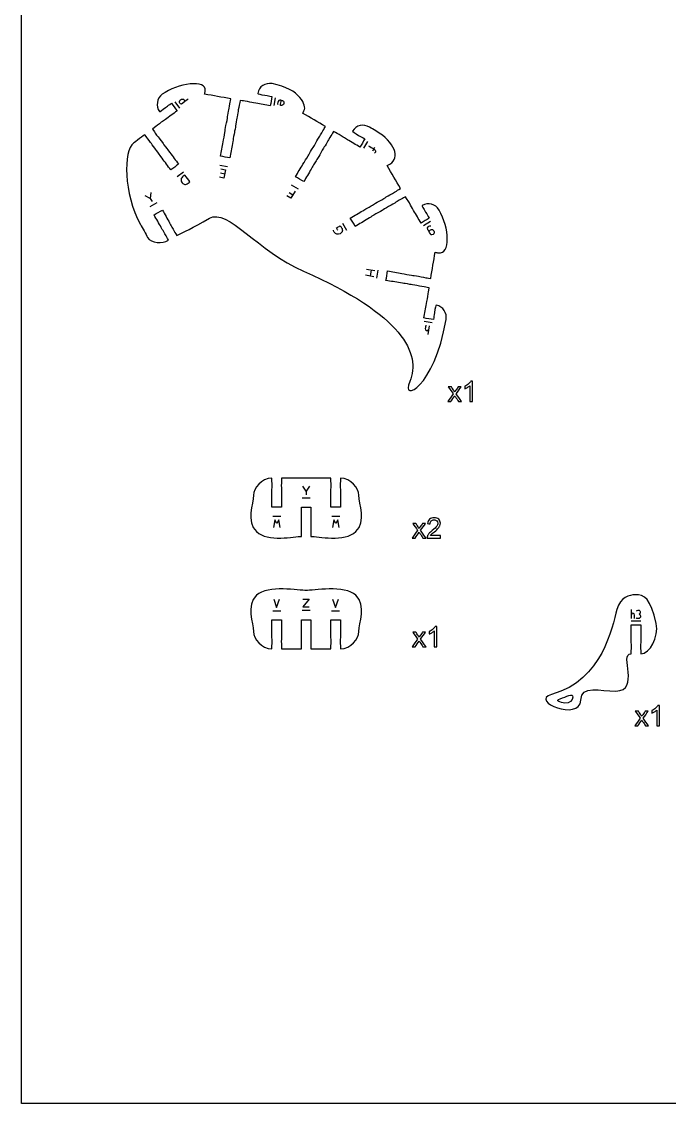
# Model space of a CAD drawing. Extents: x 0 to 1200, y 0 to 700.
# Drawn here: x 0 to 202, y 0 to 337.6 of the extents above; entities that cross this region are included whole.
import ezdxf

# ---------------------------------------------------------------- set-up
doc = ezdxf.new("R2010")
doc.units = 0
doc.header["$MEASUREMENT"] = 0
doc.layers.add('DEFAULT', color=7, linetype='CONTINUOUS')

msp = doc.modelspace()

# ---------------------------------------------------------------- linework, layer by layer
at = {"layer": 'DEFAULT', "color": 7}
msp.add_lwpolyline([(1200, 0), (0, 0), (0, 700), (1200, 700)], close=True, dxfattribs=at)
for points in [[(47.71, 312.58), (49.2, 310.58)], [(79.09, 313.81), (78.66, 311.34)], [(107.83, 300.18), (106.55, 298.04)], [(110.05, 298.28), (109.37, 297.14)], [(50.45, 290.61), (48.44, 289.12)], [(62.08, 291.58), (63.53, 291.32), (63.07, 288.74), (61.68, 288.98)], [(64.21, 292.22), (61.75, 292.66)], [(61.98, 290.35), (63.32, 290.11)], [(40.3, 284.19), (40.12, 282.36), (40.67, 281.39)], [(85.29, 284.69), (83.95, 282.43), (82.73, 283.15)], [(84.54, 283.42), (83.4, 284.1)], [(86.27, 285.27), (84.12, 286.55)], [(40.12, 282.36), (38.51, 283.19)], [(40.09, 279.91), (42.27, 281.14)], [(101.41, 272.4), (100.14, 274.56)], [(127.46, 275.15), (125.31, 273.88)], [(107.57, 260.33), (110.16, 259.88)], [(108.95, 260.09), (108.62, 258.17)], [(110.77, 257.52), (111.19, 259.99)], [(109.83, 257.96), (107.24, 258.4)], [(127.96, 243.54), (125.5, 243.96)], [(127.08, 242.67), (126.62, 239.94)], [(88.67, 191.04), (87.67, 192.55)], [(89.72, 192.55), (88.67, 191.04), (88.67, 189.92)], [(87.45, 188.92), (89.95, 188.92)], [(80.79, 183.12), (78.29, 183.12)], [(99.17, 183.12), (96.67, 183.12)], [(80.57, 179.74), (80.16, 182.05), (79.54, 180.9), (78.92, 182.05), (78.51, 179.74)], [(98.95, 179.74), (98.54, 182.05), (97.92, 180.9), (97.3, 182.05), (96.89, 179.74)], [(78.59, 157.33), (79.5, 154.7), (80.41, 157.33)], [(87.7, 157.38), (89.67, 157.38), (87.7, 154.9), (89.69, 154.9)], [(96.97, 157.33), (97.88, 154.7), (98.79, 157.33)], [(78.27, 153.7), (80.77, 153.7)], [(87.44, 153.9), (89.94, 153.9)], [(96.65, 153.7), (99.15, 153.7)], [(190.1, 151.29), (190.1, 154.06)], [(193.04, 150.46), (190.04, 150.46)]]:
    msp.add_lwpolyline(points, dxfattribs=at)
at = {"layer": 'DEFAULT', "color": 1}
for points, knots in [([(41.09, 298.58), (41.77, 297.67), (41.75, 297.81), (42.5, 296.79), (43.25, 295.78), (43.13, 295.85), (43.8, 294.93), (44.71, 293.71), (45.61, 292.49), (46.52, 291.28), (47.32, 291.87), (48.12, 292.47), (48.93, 293.07), (48.02, 294.28), (47.12, 295.5), (46.22, 296.72), (45.54, 297.63), (45.56, 297.49), (44.81, 298.51), (44.05, 299.52), (44.18, 299.46), (43.51, 300.37), (42.83, 301.29), (42.85, 301.15), (42.09, 302.16), (41.34, 303.18), (41.48, 303.12), (40.8, 304.03), (41.71, 304.71), (41.93, 304.95), (42.95, 305.71), (43.96, 306.46), (43.9, 306.33), (44.81, 307.01), (46.03, 307.91), (47.25, 308.82), (48.47, 309.72), (47.87, 310.52), (47.28, 311.33), (46.68, 312.13), (45.77, 311.45), (45.9, 311.48), (44.89, 310.72), (43.88, 309.97), (43.04, 309.4), (42.95, 309.52), (41.72, 311.17), (42.17, 313.63), (43.83, 314.87), (48.41, 318.27), (57.91, 319.75), (57.23, 315.91), (57.17, 315.58), (57.11, 315.25), (57.05, 314.92), (59.76, 314.44), (62.47, 313.96), (65.18, 313.48), (64.97, 312.36), (65.06, 312.47), (64.84, 311.22), (64.62, 309.98), (64.58, 310.11), (64.38, 309), (64.18, 307.88), (64.27, 307.99), (64.05, 306.74), (63.83, 305.5), (63.78, 305.64), (63.59, 304.52), (63.39, 303.4), (63.47, 303.51), (63.25, 302.26), (63.03, 301.03), (62.99, 301.16), (62.79, 300.03), (62.53, 298.54), (62.26, 297.05), (62, 295.56), (62.98, 295.38), (63.97, 295.21), (64.95, 295.03), (65.21, 296.53), (65.48, 298.02), (65.74, 299.51), (65.94, 300.63), (65.86, 300.52), (66.08, 301.76), (66.3, 303.01), (66.34, 302.87), (66.54, 303.99), (66.74, 305.11), (66.65, 305), (66.87, 306.24), (67.09, 307.49), (67.13, 307.35), (67.33, 308.47), (67.53, 309.59), (67.45, 309.48), (67.67, 310.72), (67.89, 311.97), (67.93, 311.83), (68.13, 312.95), (69.25, 312.75), (69.13, 312.84), (70.38, 312.62), (71.62, 312.4), (71.93, 312.28), (73.05, 312.08), (74.54, 311.82), (76.04, 311.55), (77.53, 311.29), (77.7, 312.27), (77.88, 313.26), (78.05, 314.24), (76.94, 314.44), (77.05, 314.36), (75.8, 314.58), (74.56, 314.8), (73.57, 315.01), (73.6, 315.17), (73.97, 317.29), (75.98, 318.57), (78.1, 318.2), (87.06, 316.61), (88.86, 311.1), (88.13, 309.88), (87.96, 309.6), (87.79, 309.31), (87.62, 309.03), (89.98, 307.62), (92.34, 306.21), (94.7, 304.81), (94.12, 303.83), (94.24, 303.91), (93.59, 302.82), (92.94, 301.73), (92.95, 301.87), (92.37, 300.9), (91.79, 299.92), (91.91, 300), (91.26, 298.91), (90.62, 297.83), (90.62, 297.97), (90.04, 296.99), (89.46, 296.01), (89.58, 296.09), (88.93, 295), (88.28, 293.92), (88.29, 294.06), (87.71, 293.08), (86.93, 291.78), (86.16, 290.48), (85.38, 289.17), (86.24, 288.66), (87.1, 288.15), (87.96, 287.64), (88.74, 288.94), (89.51, 290.24), (90.29, 291.55), (90.87, 292.52), (90.75, 292.45), (91.4, 293.53), (92.05, 294.62), (92.03, 294.47), (92.62, 295.45), (93.2, 296.43), (93.08, 296.36), (93.73, 297.44), (94.38, 298.53), (94.37, 298.39), (94.95, 299.36), (95.53, 300.34), (95.41, 300.26), (96.06, 301.35), (96.7, 302.43), (96.69, 302.29), (97.27, 303.27), (98.25, 302.69), (98.56, 302.58), (99.65, 301.93), (100.73, 301.28), (100.59, 301.29), (101.57, 300.71), (102.87, 299.94), (104.18, 299.16), (105.48, 298.38), (105.99, 299.24), (106.5, 300.1), (107.01, 300.96), (106.03, 301.54), (106.11, 301.43), (105.03, 302.07), (103.94, 302.72), (103.09, 303.26), (103.17, 303.4), (104.27, 305.25), (106.6, 305.75), (108.45, 304.64), (109.1, 304.26), (109.76, 303.87), (110.41, 303.48), (116.42, 299.9), (118.17, 295.1), (114.82, 293.12), (114.53, 292.95), (114.24, 292.78), (113.95, 292.61), (115.35, 290.24), (116.75, 287.87), (118.15, 285.5), (117.17, 284.92), (117.32, 284.93), (116.22, 284.29), (115.14, 283.65), (115.21, 283.76), (114.23, 283.19), (113.25, 282.61), (113.4, 282.62), (112.31, 281.97), (111.22, 281.33), (111.3, 281.45), (110.31, 280.87), (109.34, 280.3), (109.48, 280.3), (108.39, 279.66), (107.3, 279.02), (107.38, 279.14), (106.4, 278.56), (105.09, 277.79), (103.79, 277.02), (102.48, 276.25), (102.99, 275.38), (103.5, 274.52), (104.01, 273.66), (105.31, 274.43), (106.62, 275.21), (107.92, 275.98), (108.91, 276.55), (108.77, 276.55), (109.85, 277.19), (110.94, 277.83), (110.86, 277.71), (111.84, 278.29), (112.82, 278.87), (112.68, 278.86), (113.77, 279.5), (114.86, 280.15), (114.78, 280.02), (115.76, 280.61), (116.74, 281.18), (116.6, 281.17), (117.69, 281.82), (118.77, 282.46), (118.7, 282.34), (119.68, 282.92), (120.25, 281.94), (120.24, 282.09), (120.89, 281), (121.53, 279.91), (121.64, 279.6), (122.22, 278.62), (122.99, 277.31), (123.76, 276.01), (124.53, 274.7), (125.39, 275.21), (126.25, 275.72), (127.11, 276.23), (126.54, 277.2), (126.55, 277.07), (125.91, 278.15), (125.26, 279.24), (124.78, 280.13), (124.91, 280.21), (126.77, 281.31), (129.05, 280.62), (130.14, 278.77), (133.43, 273.2), (133.78, 264.76), (129.93, 265.41), (129.6, 265.47), (129.27, 265.53), (128.94, 265.58), (128.48, 262.87), (128.02, 260.16), (127.55, 257.45), (126.43, 257.64), (126.54, 257.56), (125.3, 257.77), (124.05, 257.99), (124.19, 258.03), (123.07, 258.22), (121.94, 258.41), (122.06, 258.33), (120.81, 258.54), (119.57, 258.76), (119.7, 258.8), (118.58, 258.99), (117.09, 259.25), (115.59, 259.5), (114.1, 259.76), (113.93, 258.77), (113.76, 257.79), (113.59, 256.8), (115.09, 256.54), (116.58, 256.29), (118.08, 256.03), (119.2, 255.84), (119.08, 255.92), (120.33, 255.71), (121.58, 255.5), (121.44, 255.46), (122.56, 255.27), (123.68, 255.07), (123.57, 255.16), (124.81, 254.94), (126.06, 254.73), (125.92, 254.69), (127.04, 254.5), (126.85, 253.37), (126.86, 253.05), (126.65, 251.8), (126.44, 250.56), (126.39, 250.69), (126.2, 249.57), (125.95, 248.07), (125.69, 246.58), (125.43, 245.08), (126.42, 244.92), (127.41, 244.75), (128.39, 244.58), (128.58, 245.7), (128.5, 245.59), (128.72, 246.83), (128.93, 248.08), (129.13, 249.07), (129.29, 249.04), (131.41, 248.68), (132.71, 246.69), (132.35, 244.56), (128.65, 223.01), (118.11, 218.57), (120.99, 225.24), (124.72, 233.88), (118.72, 246.14), (87.83, 259.7), (73.85, 265.84), (64.07, 279.47), (58.56, 276.2), (52.99, 272.91), (50.55, 272.02), (48.36, 270.8), (47.81, 271.79), (47.82, 271.65), (47.2, 272.75), (46.58, 273.85), (46.7, 273.77), (46.14, 274.76), (45.4, 276.09), (44.66, 277.41), (43.92, 278.74), (43.05, 278.25), (42.17, 277.76), (41.3, 277.27), (42.04, 275.95), (42.78, 274.62), (43.52, 273.3), (44.08, 272.31), (44.08, 272.45), (44.69, 271.35), (45.31, 270.24), (45.19, 270.32), (45.75, 269.33), (43.87, 268.28), (40.34, 268.35), (39.29, 270.24), (38.73, 271.23), (37.62, 273.22), (37.07, 274.21), (31.67, 283.86), (31.76, 297.32), (34.89, 299.65), (35.22, 299.89), (38.38, 302.24), (38.38, 302.24), (39.06, 301.32), (39.04, 301.46), (39.79, 300.45), (40.54, 299.43), (40.42, 299.5), (41.09, 298.58)], [1, 1, 1, 1, 2, 2, 2, 3, 3, 3, 15.900736, 15.900736, 15.900736, 24.404431, 24.404431, 24.404431, 37.298403, 37.298403, 37.298403, 38.298403, 38.298403, 38.298403, 39.298403, 39.298403, 39.298403, 40.298403, 40.298403, 40.298403, 41.298403, 41.298403, 41.298403, 42.298403, 42.298403, 42.298403, 43.298403, 43.298403, 43.298403, 56.198829, 56.198829, 56.198829, 64.702549, 64.702549, 64.702549, 65.702549, 65.702549, 65.702549, 66.702549, 66.702549, 66.702549, 67.702549, 67.702549, 67.702549, 68.702549, 68.702549, 68.702549, 71.551131, 71.551131, 71.551131, 94.929899, 94.929899, 94.929899, 95.929899, 95.929899, 95.929899, 96.929899, 96.929899, 96.929899, 97.929899, 97.929899, 97.929899, 98.929899, 98.929899, 98.929899, 99.929899, 99.929899, 99.929899, 100.929899, 100.929899, 100.929899, 113.824146, 113.824146, 113.824146, 122.327926, 122.327926, 122.327926, 135.225174, 135.225174, 135.225174, 136.225174, 136.225174, 136.225174, 137.225174, 137.225174, 137.225174, 138.225174, 138.225174, 138.225174, 139.225174, 139.225174, 139.225174, 140.225174, 140.225174, 140.225174, 141.225174, 141.225174, 141.225174, 142.225174, 142.225174, 142.225174, 143.225174, 143.225174, 143.225174, 156.11912, 156.11912, 156.11912, 164.623711, 164.623711, 164.623711, 165.623711, 165.623711, 165.623711, 166.623711, 166.623711, 166.623711, 167.623711, 167.623711, 167.623711, 168.623711, 168.623711, 168.623711, 171.454139, 171.454139, 171.454139, 194.813897, 194.813897, 194.813897, 195.813897, 195.813897, 195.813897, 196.813897, 196.813897, 196.813897, 197.813897, 197.813897, 197.813897, 198.813897, 198.813897, 198.813897, 199.813897, 199.813897, 199.813897, 200.813897, 200.813897, 200.813897, 213.721478, 213.721478, 213.721478, 222.225634, 222.225634, 222.225634, 235.119652, 235.119652, 235.119652, 236.119652, 236.119652, 236.119652, 237.119652, 237.119652, 237.119652, 238.119652, 238.119652, 238.119652, 239.119652, 239.119652, 239.119652, 240.119652, 240.119652, 240.119652, 241.119652, 241.119652, 241.119652, 242.119652, 242.119652, 242.119652, 243.119652, 243.119652, 243.119652, 256.013505, 256.013505, 256.013505, 264.516948, 264.516948, 264.516948, 265.516948, 265.516948, 265.516948, 266.516948, 266.516948, 266.516948, 267.516948, 267.516948, 267.516948, 273.979384, 273.979384, 273.979384, 274.979384, 274.979384, 274.979384, 277.822754, 277.822754, 277.822754, 301.214052, 301.214052, 301.214052, 302.214052, 302.214052, 302.214052, 303.214052, 303.214052, 303.214052, 304.214052, 304.214052, 304.214052, 305.214052, 305.214052, 305.214052, 306.214052, 306.214052, 306.214052, 307.214052, 307.214052, 307.214052, 320.122747, 320.122747, 320.122747, 328.626706, 328.626706, 328.626706, 341.528121, 341.528121, 341.528121, 342.528121, 342.528121, 342.528121, 343.528121, 343.528121, 343.528121, 344.528121, 344.528121, 344.528121, 345.528121, 345.528121, 345.528121, 346.528121, 346.528121, 346.528121, 347.528121, 347.528121, 347.528121, 348.528121, 348.528121, 348.528121, 349.528121, 349.528121, 349.528121, 362.418971, 362.418971, 362.418971, 370.922577, 370.922577, 370.922577, 371.922577, 371.922577, 371.922577, 372.922577, 372.922577, 372.922577, 373.922577, 373.922577, 373.922577, 374.922577, 374.922577, 374.922577, 377.768554, 377.768554, 377.768554, 401.157004, 401.157004, 401.157004, 402.157004, 402.157004, 402.157004, 403.157004, 403.157004, 403.157004, 404.157004, 404.157004, 404.157004, 405.157004, 405.157004, 405.157004, 418.058972, 418.058972, 418.058972, 426.561625, 426.561625, 426.561625, 439.463477, 439.463477, 439.463477, 440.463477, 440.463477, 440.463477, 441.463477, 441.463477, 441.463477, 442.463477, 442.463477, 442.463477, 443.463477, 443.463477, 443.463477, 444.463477, 444.463477, 444.463477, 445.463477, 445.463477, 445.463477, 458.365329, 458.365329, 458.365329, 466.869422, 466.869422, 466.869422, 467.869422, 467.869422, 467.869422, 468.869422, 468.869422, 468.869422, 469.869422, 469.869422, 469.869422, 470.869422, 470.869422, 470.869422, 471.869422, 471.869422, 471.869422, 472.869422, 472.869422, 472.869422, 473.869422, 473.869422, 473.869422, 474.869422, 474.869422, 474.869422, 475.869422, 475.869422, 475.869422, 488.776717, 488.776717, 488.776717, 497.280859, 497.280859, 497.280859, 510.187282, 510.187282, 510.187282, 511.187282, 511.187282, 511.187282, 512.187282, 512.187282, 512.187282, 513.187282, 513.187282, 513.187282, 514.187282, 514.187282, 514.187282, 515.187282, 515.187282, 515.187282, 516.187282, 516.187282, 516.187282, 517.187282, 517.187282, 517.187282, 518.187282, 518.187282, 518.187282, 518.187282]), ([(72.32, 189.75), (72.32, 191.91), (74.72, 195.12), (78.02, 195.12), (78.02, 193.99), (78.09, 194.11), (78.09, 192.85), (78.09, 191.59), (78.02, 191.71), (78.02, 190.57), (78.02, 189.06), (78.02, 187.54), (78.02, 186.02), (79.02, 186.02), (80.02, 186.02), (81.02, 186.02), (81.02, 187.54), (81.02, 189.06), (81.02, 190.57), (81.02, 191.71), (80.96, 191.59), (80.96, 192.85), (80.96, 194.11), (81.02, 193.99), (81.02, 195.12), (86.15, 195.12), (91.28, 195.12), (96.4, 195.12), (96.4, 193.99), (96.47, 194.11), (96.47, 192.85), (96.47, 191.59), (96.4, 191.71), (96.4, 190.57), (96.4, 189.06), (96.4, 187.54), (96.4, 186.02), (97.4, 186.02), (98.4, 186.02), (99.4, 186.02), (99.4, 187.54), (99.4, 189.06), (99.4, 190.57), (99.4, 191.71), (99.34, 191.59), (99.34, 192.85), (99.34, 194.11), (99.4, 193.99), (99.4, 195.12), (102.71, 195.12), (105.11, 191.91), (105.11, 189.75), (105.11, 187), (107.63, 181.73), (104.19, 178.4), (100.75, 175.08), (92.18, 176.92), (90.21, 176.92), (90.21, 178.06), (90.15, 177.93), (90.15, 179.19), (90.15, 180.46), (90.21, 180.33), (90.21, 181.47), (90.21, 182.99), (90.21, 184.51), (90.21, 186.02), (89.21, 186.02), (88.21, 186.02), (87.21, 186.02), (87.21, 184.51), (87.21, 182.99), (87.21, 181.47), (87.21, 180.33), (87.28, 180.46), (87.28, 179.19), (87.28, 177.93), (87.21, 178.06), (87.21, 176.92), (85.25, 176.92), (76.68, 175.08), (73.24, 178.4), (69.8, 181.73), (72.32, 187), (72.32, 189.75)], [1, 1, 1, 1, 2, 2, 2, 3, 3, 3, 4, 4, 4, 16.895, 16.895, 16.895, 25.399, 25.399, 25.399, 38.294, 38.294, 38.294, 39.294, 39.294, 39.294, 40.294, 40.294, 40.294, 83.894, 83.894, 83.894, 84.894, 84.894, 84.894, 85.894, 85.894, 85.894, 98.789, 98.789, 98.789, 107.293, 107.293, 107.293, 120.188, 120.188, 120.188, 121.188, 121.188, 121.188, 122.188, 122.188, 122.188, 123.188, 123.188, 123.188, 124.188, 124.188, 124.188, 125.188, 125.188, 125.188, 126.188, 126.188, 126.188, 127.188, 127.188, 127.188, 140.085, 140.085, 140.085, 148.59, 148.59, 148.59, 161.5, 161.5, 161.5, 162.5, 162.5, 162.5, 163.5, 163.5, 163.5, 164.5, 164.5, 164.5, 165.5, 165.5, 165.5, 165.5]), ([(81.02, 141.83), (81.02, 142.96), (80.96, 142.84), (80.96, 144.1), (80.96, 145.36), (81.02, 145.24), (81.02, 146.38), (81.02, 147.89), (81.02, 149.41), (81.02, 150.92), (80.02, 150.92), (79.02, 150.92), (78.02, 150.92), (78.02, 149.41), (78.02, 147.89), (78.02, 146.38), (78.02, 145.24), (78.08, 145.36), (78.08, 144.1), (78.08, 142.84), (78.02, 142.96), (78.02, 141.83), (74.72, 141.83), (72.32, 145.04), (72.32, 147.2), (72.32, 149.95), (69.8, 155.22), (73.24, 158.55), (76.68, 161.87), (86.75, 160.02), (88.71, 160.02), (90.68, 160.02), (100.75, 161.87), (104.19, 158.55), (107.63, 155.22), (105.11, 149.95), (105.11, 147.2), (105.11, 145.04), (102.71, 141.83), (99.4, 141.83), (99.4, 142.96), (99.34, 142.84), (99.34, 144.1), (99.34, 145.36), (99.4, 145.24), (99.4, 146.38), (99.4, 147.89), (99.4, 149.41), (99.4, 150.92), (98.4, 150.92), (97.4, 150.92), (96.4, 150.92), (96.4, 149.41), (96.4, 147.89), (96.4, 146.38), (96.4, 145.24), (96.47, 145.36), (96.47, 144.1), (96.47, 142.84), (96.4, 142.96), (96.4, 141.83), (94.34, 141.83), (92.28, 141.83), (90.21, 141.83), (90.21, 142.96), (90.15, 142.84), (90.15, 144.1), (90.15, 145.36), (90.21, 145.24), (90.21, 146.38), (90.21, 147.89), (90.21, 149.41), (90.21, 150.93), (89.21, 150.93), (88.21, 150.93), (87.21, 150.93), (87.21, 149.41), (87.21, 147.89), (87.21, 146.38), (87.21, 145.24), (87.28, 145.36), (87.28, 144.1), (87.28, 142.84), (87.21, 142.96), (87.21, 141.83), (85.15, 141.83), (83.09, 141.83), (81.02, 141.83)], [17.550001, 17.550001, 17.550001, 17.550001, 18.550001, 18.550001, 18.550001, 19.550001, 19.550001, 19.550001, 32.446001, 32.446001, 32.446001, 40.950001, 40.950001, 40.950001, 53.846001, 53.846001, 53.846001, 54.846001, 54.846001, 54.846001, 55.846001, 55.846001, 55.846001, 56.846001, 56.846001, 56.846001, 57.846001, 57.846001, 57.846001, 58.846001, 58.846001, 58.846001, 59.846001, 59.846001, 59.846001, 60.846001, 60.846001, 60.846001, 61.846001, 61.846001, 61.846001, 62.846001, 62.846001, 62.846001, 63.846001, 63.846001, 63.846001, 76.742001, 76.742001, 76.742001, 85.246001, 85.246001, 85.246001, 98.142001, 98.142001, 98.142001, 99.142001, 99.142001, 99.142001, 100.142001, 100.142001, 100.142001, 117.687001, 117.687001, 117.687001, 118.687001, 118.687001, 118.687001, 119.687001, 119.687001, 119.687001, 132.583001, 132.583001, 132.583001, 141.088001, 141.088001, 141.088001, 153.987001, 153.987001, 153.987001, 154.987001, 154.987001, 154.987001, 155.987001, 155.987001, 155.987001, 173.537002, 173.537002, 173.537002, 173.537002]), ([(197.85, 149.71), (198.78, 145.56), (195.84, 140.27), (193.04, 140.27), (193.04, 141.4), (192.99, 141.28), (192.98, 142.54), (192.98, 143.81), (193.04, 143.68), (193.04, 144.82), (193.04, 146.33), (193.04, 147.85), (193.04, 149.36), (192.04, 149.36), (191.04, 149.36), (190.04, 149.36), (190.04, 147.85), (190.05, 146.33), (190.05, 144.81), (190.05, 143.68), (190.11, 143.8), (190.11, 142.54), (190.11, 141.27), (190.05, 141.4), (190.05, 140.27), (186.15, 140.26), (193.01, 128.79), (185.24, 128.63), (180.47, 128.53), (174.47, 130.82), (174.31, 125.82), (174.09, 119.11), (158.13, 125.57), (165.24, 127.59), (181.31, 132.15), (184.05, 148.59), (185.6, 154.1), (186.72, 158.09), (189.52, 158.65), (191.27, 158.7), (194.24, 158.78), (196.09, 157.58), (197.85, 149.71)], [1, 1, 1, 1, 2, 2, 2, 3, 3, 3, 4, 4, 4, 16.889001, 16.889001, 16.889001, 25.393001, 25.393001, 25.393001, 38.296007, 38.296007, 38.296007, 39.296007, 39.296007, 39.296007, 40.296007, 40.296007, 40.296007, 41.296007, 41.296007, 41.296007, 42.296007, 42.296007, 42.296007, 43.296007, 43.296007, 43.296007, 44.296007, 44.296007, 44.296007, 45.296007, 45.296007, 45.296007, 46.296007, 46.296007, 46.296007, 46.296007])]:
    msp.add_open_spline(points, degree=3, knots=knots, dxfattribs=at)
at = {"layer": 'DEFAULT', "color": 7}
for points, knots in [([(51.9, 313.33), (51.9, 313.33), (49.98, 311.92), (49.89, 311.84), (49.64, 311.81), (49.47, 311.89), (49.33, 312.09), (49.1, 312.39), (49.11, 312.86), (49.57, 313.2), (49.96, 313.49), (50.4, 313.46), (50.65, 313.12), (50.81, 312.91), (50.83, 312.68), (50.75, 312.48)], [0, 0, 0, 0, 1.004, 1.004, 1.004, 2.008, 2.008, 2.008, 3.012, 3.012, 3.012, 4.016, 4.016, 4.016, 5.02, 5.02, 5.02, 5.02]), ([(80.94, 313.05), (81.5, 312.96), (81.88, 312.55), (81.79, 312.01), (81.68, 311.4), (81.12, 311.33), (80.78, 311.39), (80.71, 311.41), (80.69, 311.41), (80.66, 311.42), (80.75, 311.97), (80.85, 312.51), (80.94, 313.05), (80.38, 313.15), (79.94, 312.88), (79.84, 312.31), (79.79, 312.01), (79.82, 311.8), (79.85, 311.67)], [0, 0, 0, 0, 1, 1, 1, 2, 2, 2, 3, 3, 3, 7.695691, 7.695691, 7.695691, 8.695691, 8.695691, 8.695691, 9.695691, 9.695691, 9.695691, 9.695691]), ([(108.15, 298.79), (108.69, 298.47), (109.23, 298.15), (109.77, 297.82), (110.47, 297.41), (110.53, 296.89), (110.02, 296.55)], [0, 0, 0, 0, 5.347342, 5.347342, 5.347342, 6.347342, 6.347342, 6.347342, 6.347342]), ([(52.47, 287.61), (52.32, 287.46), (52.14, 287.29), (51.92, 287.13), (51.53, 286.84), (51.18, 286.73), (50.87, 286.76), (50.56, 286.79), (50.26, 286.96), (50.01, 287.3), (49.76, 287.64), (49.65, 288), (49.71, 288.34), (49.76, 288.69), (50, 289.03), (50.41, 289.34), (50.61, 289.48), (50.78, 289.59), (50.93, 289.68), (51.44, 288.99), (51.95, 288.3), (52.47, 287.61)], [0, 0, 0, 0, 1, 1, 1, 2, 2, 2, 3, 3, 3, 4, 4, 4, 5, 5, 5, 6, 6, 6, 13.32568, 13.32568, 13.32568, 13.32568]), ([(98.6, 272.44), (98.45, 272.69), (98.3, 272.94), (98.16, 273.18), (98.52, 273.4), (98.88, 273.61), (99.24, 273.83), (99.37, 273.72), (99.6, 273.51), (99.78, 273.21), (99.98, 272.86), (100.06, 272.53), (99.98, 272.18), (99.91, 271.88), (99.67, 271.58), (99.32, 271.37), (98.65, 270.98), (97.88, 271.15), (97.43, 271.91), (97.28, 272.17), (97.21, 272.41), (97.2, 272.53)], [0, 0, 0, 0, 2.453171, 2.453171, 2.453171, 6.034312, 6.034312, 6.034312, 7.034312, 7.034312, 7.034312, 8.034312, 8.034312, 8.034312, 9.034312, 9.034312, 9.034312, 10.034312, 10.034312, 10.034312, 11.034312, 11.034312, 11.034312, 11.034312]), ([(127.04, 271.98), (127.06, 272.16), (127.25, 272.41), (127.5, 272.55), (127.88, 272.78), (128.33, 272.66), (128.55, 272.29), (128.82, 271.83), (128.63, 271.37), (128.27, 271.15), (128, 270.99), (127.71, 270.99), (127.58, 271.06), (127.51, 271.18), (126.82, 272.35), (126.82, 272.35), (126.6, 272.73), (126.53, 272.99), (126.59, 273.21), (126.64, 273.44), (126.81, 273.61), (126.99, 273.72), (127.17, 273.82), (127.38, 273.88), (127.55, 273.86)], [0, 0, 0, 0, 1, 1, 1, 2, 2, 2, 3, 3, 3, 4, 4, 4, 5, 5, 5, 6, 6, 6, 7, 7, 7, 8, 8, 8, 8]), ([(126.04, 242.85), (125.98, 242.49), (125.92, 242.14), (125.85, 241.78), (125.8, 241.48), (125.89, 241.21), (126.26, 241.14), (126.51, 241.1), (126.73, 241.22), (126.84, 241.39), (126.87, 241.44), (126.88, 241.48), (126.89, 241.55)], [0, 0, 0, 0, 3.071651, 3.071651, 3.071651, 4.071651, 4.071651, 4.071651, 5.071651, 5.071651, 5.071651, 6.071651, 6.071651, 6.071651, 6.071651]), ([(191.05, 151.29), (191.05, 151.65), (191.05, 152.01), (191.05, 152.37), (191.05, 152.68), (190.93, 152.93), (190.6, 152.93), (190.37, 152.93), (190.18, 152.78), (190.12, 152.59), (190.1, 152.55), (190.1, 152.49), (190.1, 152.43)], [0, 0, 0, 0, 3.072, 3.072, 3.072, 4.072, 4.072, 4.072, 5.072, 5.072, 5.072, 6.072, 6.072, 6.072, 6.072]), ([(191.69, 153.71), (191.81, 153.81), (192.03, 153.91), (192.27, 153.91), (192.71, 153.91), (192.9, 153.61), (192.9, 153.3), (192.9, 153.04), (192.77, 152.82), (192.5, 152.7), (192.77, 152.64), (192.99, 152.4), (192.99, 152.05), (192.99, 151.64), (192.71, 151.29), (192.18, 151.29), (191.94, 151.29), (191.72, 151.38), (191.61, 151.46)], [0, 0, 0, 0, 1, 1, 1, 2, 2, 2, 3.021, 3.021, 3.021, 4.021, 4.021, 4.021, 5.021, 5.021, 5.021, 6.021, 6.021, 6.021, 6.021])]:
    msp.add_open_spline(points, degree=3, knots=knots, dxfattribs=at)
at = {"layer": 'DEFAULT', "color": 38}
for points, knots in [([(132.9, 219.02), (133.46, 219.81), (134.02, 220.6), (134.57, 221.39), (134.06, 222.12), (133.54, 222.86), (133.03, 223.59), (133.35, 223.59), (133.67, 223.59), (134, 223.59), (134.23, 223.23), (134.46, 222.87), (134.7, 222.52), (134.83, 222.31), (134.94, 222.14), (135.02, 222), (135.14, 222.19), (135.26, 222.36), (135.37, 222.51), (135.62, 222.87), (135.88, 223.23), (136.14, 223.59), (136.44, 223.59), (136.75, 223.59), (137.06, 223.59), (136.54, 222.87), (136.01, 222.15), (135.48, 221.44), (136.05, 220.63), (136.62, 219.82), (137.18, 219.02), (136.87, 219.02), (136.55, 219.02), (136.23, 219.02), (135.92, 219.49), (135.6, 219.96), (135.29, 220.44), (135.21, 220.56), (135.13, 220.69), (135.04, 220.82), (134.64, 220.22), (134.24, 219.62), (133.84, 219.02), (133.53, 219.02), (133.21, 219.02), (132.9, 219.02)], [0, 0, 0, 0, 8.235918, 8.235918, 8.235918, 15.849393, 15.849393, 15.849393, 18.596393, 18.596393, 18.596393, 22.228423, 22.228423, 22.228423, 23.228423, 23.228423, 23.228423, 24.228423, 24.228423, 24.228423, 27.992523, 27.992523, 27.992523, 30.617523, 30.617523, 30.617523, 38.189129, 38.189129, 38.189129, 46.574311, 46.574311, 46.574311, 49.272311, 49.272311, 49.272311, 54.100461, 54.100461, 54.100461, 55.396863, 55.396863, 55.396863, 61.540724, 61.540724, 61.540724, 64.201724, 64.201724, 64.201724, 64.201724]), ([(140.53, 219.02), (140.27, 219.02), (140.02, 219.02), (139.76, 219.02), (139.76, 220.66), (139.76, 222.31), (139.76, 223.95), (139.57, 223.78), (139.33, 223.6), (139.02, 223.42), (138.72, 223.24), (138.45, 223.11), (138.21, 223.02), (138.21, 223.27), (138.21, 223.52), (138.21, 223.77), (138.64, 223.97), (139.02, 224.22), (139.34, 224.51), (139.67, 224.8), (139.9, 225.08), (140.03, 225.35), (140.2, 225.35), (140.37, 225.35), (140.53, 225.35), (140.53, 223.24), (140.53, 221.13), (140.53, 219.02)], [17.969, 17.969, 17.969, 17.969, 20.166, 20.166, 20.166, 34.167, 34.167, 34.167, 35.167, 35.167, 35.167, 36.167, 36.167, 36.167, 38.291, 38.291, 38.291, 39.291, 39.291, 39.291, 40.291, 40.291, 40.291, 41.707, 41.707, 41.707, 59.676, 59.676, 59.676, 59.676]), ([(130.58, 177.16), (130.58, 176.91), (130.58, 176.66), (130.58, 176.41), (129.19, 176.41), (127.8, 176.41), (126.41, 176.41), (126.4, 176.6), (126.43, 176.78), (126.5, 176.95), (126.6, 177.23), (126.77, 177.51), (127.01, 177.79), (127.24, 178.07), (127.58, 178.38), (128.02, 178.75), (128.71, 179.31), (129.17, 179.75), (129.41, 180.08), (129.65, 180.41), (129.77, 180.72), (129.77, 181.02), (129.77, 181.32), (129.66, 181.58), (129.45, 181.79), (129.23, 182), (128.94, 182.11), (128.59, 182.11), (128.21, 182.11), (127.91, 182), (127.69, 181.77), (127.47, 181.55), (127.35, 181.24), (127.35, 180.84), (127.08, 180.87), (126.82, 180.9), (126.55, 180.93), (126.61, 181.52), (126.81, 181.97), (127.17, 182.28), (127.53, 182.6), (128, 182.75), (128.6, 182.75), (129.21, 182.75), (129.69, 182.58), (130.04, 182.25), (130.39, 181.91), (130.57, 181.5), (130.57, 181), (130.57, 180.75), (130.52, 180.5), (130.42, 180.25), (130.31, 180.01), (130.14, 179.75), (129.9, 179.48), (129.66, 179.21), (129.26, 178.84), (128.71, 178.37), (128.24, 177.98), (127.94, 177.72), (127.81, 177.58), (127.68, 177.44), (127.57, 177.3), (127.48, 177.16), (128.52, 177.16), (129.55, 177.16), (130.58, 177.16)], [8.777, 8.777, 8.777, 8.777, 10.888, 10.888, 10.888, 22.717, 22.717, 22.717, 23.717, 23.717, 23.717, 24.717, 24.717, 24.717, 25.717, 25.717, 25.717, 26.717, 26.717, 26.717, 27.717, 27.717, 27.717, 28.717, 28.717, 28.717, 29.717, 29.717, 29.717, 30.717, 30.717, 30.717, 31.717, 31.717, 31.717, 33.987984, 33.987984, 33.987984, 34.987984, 34.987984, 34.987984, 35.987984, 35.987984, 35.987984, 36.987984, 36.987984, 36.987984, 37.987984, 37.987984, 37.987984, 38.987984, 38.987984, 38.987984, 39.987984, 39.987984, 39.987984, 40.987984, 40.987984, 40.987984, 41.987984, 41.987984, 41.987984, 42.987984, 42.987984, 42.987984, 51.764984, 51.764984, 51.764984, 51.764984]), ([(121.8, 176.41), (122.35, 177.2), (122.91, 178), (123.47, 178.79), (122.95, 179.52), (122.44, 180.25), (121.92, 180.99), (122.24, 180.99), (122.57, 180.99), (122.89, 180.99), (123.12, 180.63), (123.36, 180.27), (123.59, 179.91), (123.72, 179.71), (123.83, 179.54), (123.91, 179.4), (124.04, 179.59), (124.15, 179.76), (124.26, 179.9), (124.52, 180.26), (124.77, 180.63), (125.03, 180.99), (125.34, 180.99), (125.65, 180.99), (125.95, 180.99), (125.43, 180.27), (124.9, 179.55), (124.37, 178.83), (124.94, 178.03), (125.51, 177.22), (126.08, 176.41), (125.76, 176.41), (125.44, 176.41), (125.12, 176.41), (124.81, 176.89), (124.5, 177.36), (124.19, 177.83), (124.1, 177.96), (124.02, 178.09), (123.94, 178.22), (123.53, 177.62), (123.13, 177.01), (122.73, 176.41), (122.42, 176.41), (122.11, 176.41), (121.8, 176.41)], [0, 0, 0, 0, 8.235918, 8.235918, 8.235918, 15.849393, 15.849393, 15.849393, 18.596393, 18.596393, 18.596393, 22.229259, 22.229259, 22.229259, 23.229259, 23.229259, 23.229259, 24.229259, 24.229259, 24.229259, 27.99336, 27.99336, 27.99336, 30.61836, 30.61836, 30.61836, 38.189965, 38.189965, 38.189965, 46.575148, 46.575148, 46.575148, 49.273148, 49.273148, 49.273148, 54.100746, 54.100746, 54.100746, 55.397149, 55.397149, 55.397149, 61.541563, 61.541563, 61.541563, 64.202563, 64.202563, 64.202563, 64.202563]), ([(129.43, 142.47), (129.17, 142.47), (128.91, 142.47), (128.65, 142.47), (128.65, 144.12), (128.65, 145.77), (128.65, 147.41), (128.46, 147.24), (128.22, 147.06), (127.92, 146.88), (127.61, 146.7), (127.34, 146.57), (127.1, 146.48), (127.1, 146.73), (127.1, 146.98), (127.1, 147.23), (127.53, 147.43), (127.91, 147.68), (128.24, 147.97), (128.56, 148.26), (128.79, 148.54), (128.93, 148.81), (129.09, 148.81), (129.26, 148.81), (129.43, 148.81), (129.43, 146.7), (129.43, 144.59), (129.43, 142.47)], [17.969, 17.969, 17.969, 17.969, 20.166, 20.166, 20.166, 34.167, 34.167, 34.167, 35.167, 35.167, 35.167, 36.167, 36.167, 36.167, 38.292, 38.292, 38.292, 39.292, 39.292, 39.292, 40.292, 40.292, 40.292, 41.708, 41.708, 41.708, 59.677, 59.677, 59.677, 59.677]), ([(121.8, 142.47), (122.35, 143.27), (122.91, 144.06), (123.47, 144.85), (122.95, 145.58), (122.44, 146.32), (121.92, 147.05), (122.24, 147.05), (122.57, 147.05), (122.89, 147.05), (123.12, 146.69), (123.36, 146.33), (123.59, 145.98), (123.72, 145.77), (123.83, 145.6), (123.91, 145.46), (124.04, 145.65), (124.15, 145.82), (124.26, 145.97), (124.52, 146.33), (124.77, 146.69), (125.03, 147.05), (125.34, 147.05), (125.65, 147.05), (125.95, 147.05), (125.43, 146.33), (124.9, 145.61), (124.37, 144.89), (124.94, 144.09), (125.51, 143.28), (126.08, 142.47), (125.76, 142.47), (125.44, 142.47), (125.12, 142.47), (124.81, 142.95), (124.5, 143.42), (124.18, 143.9), (124.1, 144.02), (124.02, 144.15), (123.93, 144.28), (123.53, 143.68), (123.13, 143.08), (122.73, 142.47), (122.42, 142.47), (122.11, 142.47), (121.8, 142.47)], [0, 0, 0, 0, 8.235918, 8.235918, 8.235918, 15.848575, 15.848575, 15.848575, 18.595575, 18.595575, 18.595575, 22.227605, 22.227605, 22.227605, 23.227605, 23.227605, 23.227605, 24.227605, 24.227605, 24.227605, 27.990891, 27.990891, 27.990891, 30.615891, 30.615891, 30.615891, 38.187497, 38.187497, 38.187497, 46.571861, 46.571861, 46.571861, 49.269861, 49.269861, 49.269861, 54.097176, 54.097176, 54.097176, 55.394417, 55.394417, 55.394417, 61.538277, 61.538277, 61.538277, 64.199277, 64.199277, 64.199277, 64.199277]), ([(191.22, 117.79), (191.77, 118.59), (192.33, 119.38), (192.89, 120.17), (192.37, 120.9), (191.86, 121.63), (191.34, 122.37), (191.67, 122.37), (191.99, 122.37), (192.31, 122.37), (192.55, 122.01), (192.78, 121.65), (193.01, 121.29), (193.15, 121.09), (193.25, 120.92), (193.33, 120.78), (193.46, 120.97), (193.57, 121.14), (193.68, 121.29), (193.94, 121.65), (194.19, 122.01), (194.45, 122.37), (194.76, 122.37), (195.07, 122.37), (195.38, 122.37), (194.85, 121.65), (194.32, 120.93), (193.8, 120.21), (194.36, 119.41), (194.93, 118.6), (195.5, 117.79), (195.18, 117.79), (194.86, 117.79), (194.55, 117.79), (194.23, 118.27), (193.92, 118.74), (193.61, 119.21), (193.52, 119.34), (193.44, 119.47), (193.36, 119.6), (192.96, 119), (192.56, 118.39), (192.16, 117.79), (191.84, 117.79), (191.53, 117.79), (191.22, 117.79)], [0, 0, 0, 0, 8.235918, 8.235918, 8.235918, 15.85021, 15.85021, 15.85021, 18.59721, 18.59721, 18.59721, 22.230077, 22.230077, 22.230077, 23.230077, 23.230077, 23.230077, 24.230077, 24.230077, 24.230077, 27.994177, 27.994177, 27.994177, 30.619177, 30.619177, 30.619177, 38.190783, 38.190783, 38.190783, 46.576784, 46.576784, 46.576784, 49.274784, 49.274784, 49.274784, 54.103768, 54.103768, 54.103768, 55.40017, 55.40017, 55.40017, 61.544863, 61.544863, 61.544863, 64.205863, 64.205863, 64.205863, 64.205863]), ([(198.85, 117.79), (198.59, 117.79), (198.33, 117.79), (198.07, 117.79), (198.07, 119.44), (198.07, 121.09), (198.07, 122.73), (197.89, 122.55), (197.64, 122.38), (197.34, 122.2), (197.04, 122.02), (196.76, 121.89), (196.52, 121.8), (196.52, 122.05), (196.52, 122.3), (196.52, 122.55), (196.96, 122.75), (197.34, 123), (197.66, 123.29), (197.98, 123.58), (198.21, 123.86), (198.35, 124.13), (198.52, 124.13), (198.68, 124.13), (198.85, 124.13), (198.85, 122.02), (198.85, 119.91), (198.85, 117.79)], [17.969, 17.969, 17.969, 17.969, 20.166, 20.166, 20.166, 34.168, 34.168, 34.168, 35.168, 35.168, 35.168, 36.168, 36.168, 36.168, 38.291, 38.291, 38.291, 39.291, 39.291, 39.291, 40.291, 40.291, 40.291, 41.707, 41.707, 41.707, 59.676, 59.676, 59.676, 59.676])]:
    msp.add_open_spline(points, degree=3, knots=knots, dxfattribs=at)
at = {"layer": 'DEFAULT', "color": 3}
msp.add_open_spline([(171.87, 126.78), (171.89, 128.17), (169.83, 126.82), (167.95, 126.26), (166.07, 125.71), (168, 125.05), (169.39, 124.91), (170.78, 124.78), (171.85, 125.65), (171.87, 126.78)], degree=3, knots=[0, 0, 0, 0, 1, 1, 1, 2, 2, 2, 3, 3, 3, 3], dxfattribs=at)

doc.saveas('drawing.dxf')
